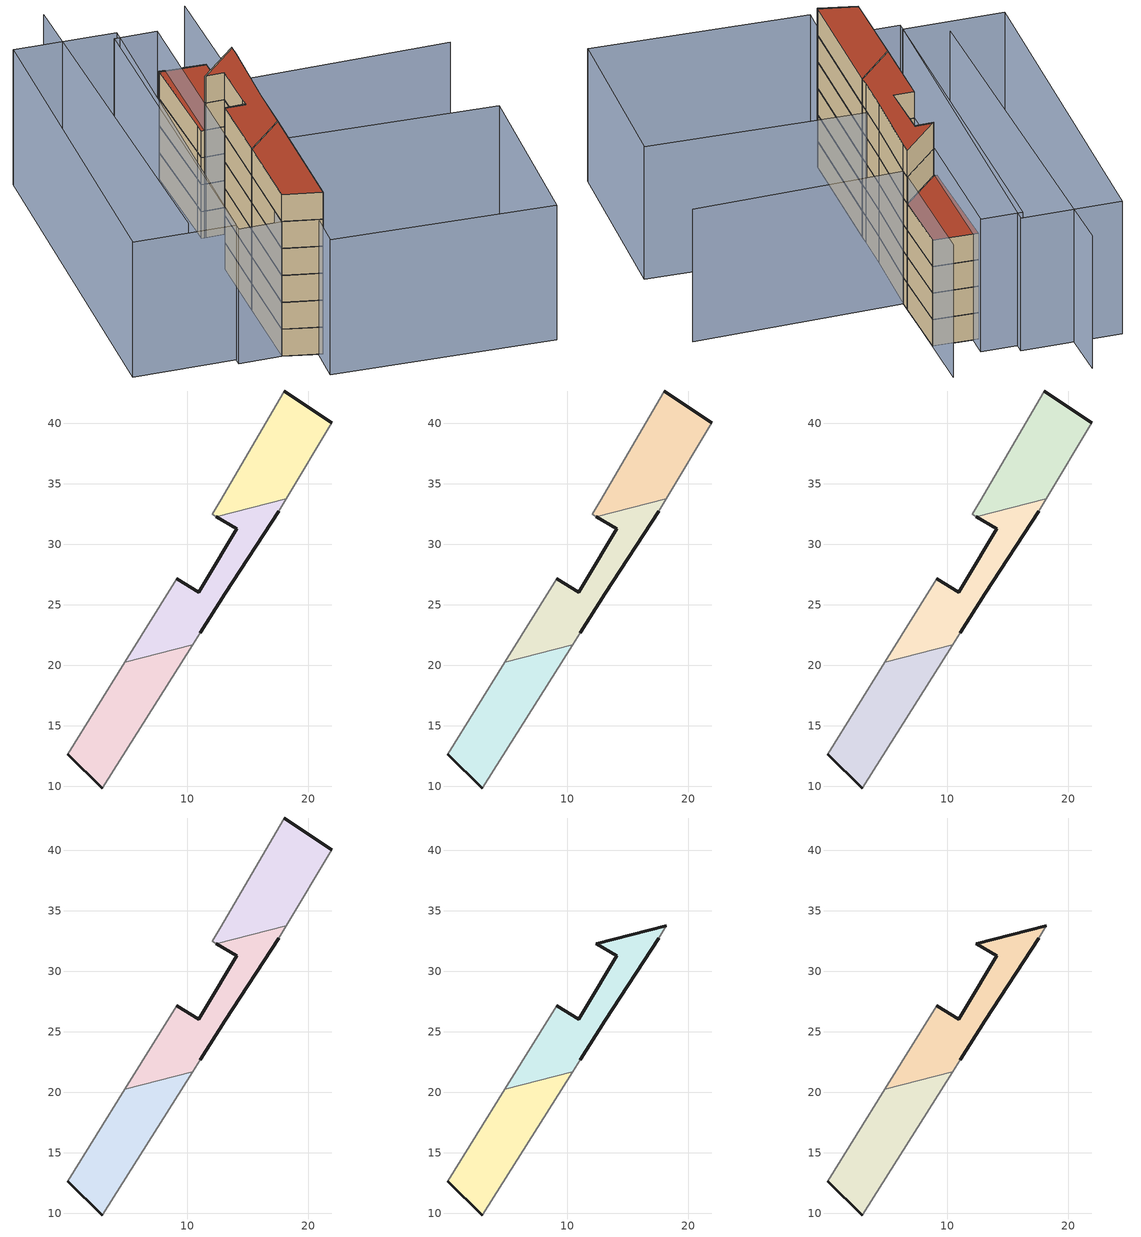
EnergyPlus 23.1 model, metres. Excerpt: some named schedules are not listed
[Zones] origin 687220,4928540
e83cf6e7be845eeb_F0_dwelling_0
 floor ground (EU_floor_Construction): 2.99,9.88 10.44,21.69 4.85,20.28 0.13,12.66 z0
 wall outside (EU_wall_Construction): 2.99,9.88 0.13,12.66 z0:3
 wall adiabatic (EU_wall_Construction): 10.44,21.69 2.99,9.88 / 0.13,12.66 4.85,20.28 z0:3
 wall to e83cf6e7be845eeb_F0_dwelling_1 (EU_wall_Construction): 4.85,20.28 10.44,21.69 z0:3
e83cf6e7be845eeb_F0_dwelling_1
 floor ground (EU_floor_Construction): 11.07,22.7 13.12,25.97 17.56,32.72 18.18,33.77 12.38,32.3 14.07,31.29 11.43,26.87 10.93,26.04 9.12,27.17 4.85,20.28 10.44,21.69 z0
 wall outside (EU_wall_Construction): 17.56,32.72 13.12,25.97 11.07,22.7 / 9.12,27.17 10.93,26.04 11.43,26.87 14.07,31.29 12.38,32.3 z0:3
 wall adiabatic (EU_wall_Construction): 18.18,33.77 17.56,32.72 / 11.07,22.7 10.44,21.69 / 4.85,20.28 9.12,27.17 z0:3
 wall to e83cf6e7be845eeb_F0_dwelling_2 (EU_wall_Construction): 12.38,32.3 18.18,33.77 z0:3
e83cf6e7be845eeb_F0_dwelling_2
 floor ground (EU_floor_Construction): 18.18,33.77 21.93,40.07 18.02,42.67 12.68,33.5 12.07,32.49 12.38,32.3 z0
 wall outside (EU_wall_Construction): 18.02,42.67 21.93,40.07 z0:3
 wall adiabatic (EU_wall_Construction): 21.93,40.07 18.18,33.77 / 12.38,32.3 12.07,32.49 12.68,33.5 18.02,42.67 z0:3
e83cf6e7be845eeb_F1_dwelling_0
 floor to e83cf6e7be845eeb_F0_dwelling_0 (EU_floor_Construction): 2.99,9.88 10.44,21.69 4.85,20.28 0.13,12.66 z3
 wall outside (EU_wall_Construction): 2.99,9.88 0.13,12.66 z3:6
 wall adiabatic (EU_wall_Construction): 10.44,21.69 2.99,9.88 / 0.13,12.66 4.85,20.28 z3:6
 wall to e83cf6e7be845eeb_F1_dwelling_1 (EU_wall_Construction): 4.85,20.28 10.44,21.69 z3:6
e83cf6e7be845eeb_F1_dwelling_1
 floor to e83cf6e7be845eeb_F0_dwelling_1 (EU_floor_Construction): 11.07,22.7 13.12,25.97 17.56,32.72 18.18,33.77 12.38,32.3 14.07,31.29 11.43,26.87 10.93,26.04 9.12,27.17 4.85,20.28 10.44,21.69 z3
 wall outside (EU_wall_Construction): 17.56,32.72 13.12,25.97 11.07,22.7 / 9.12,27.17 10.93,26.04 11.43,26.87 14.07,31.29 12.38,32.3 z3:6
 wall adiabatic (EU_wall_Construction): 18.18,33.77 17.56,32.72 / 11.07,22.7 10.44,21.69 / 4.85,20.28 9.12,27.17 z3:6
 wall to e83cf6e7be845eeb_F1_dwelling_2 (EU_wall_Construction): 12.38,32.3 18.18,33.77 z3:6
e83cf6e7be845eeb_F1_dwelling_2
 floor to e83cf6e7be845eeb_F0_dwelling_2 (EU_floor_Construction): 18.18,33.77 21.93,40.07 18.02,42.67 12.68,33.5 12.07,32.49 12.38,32.3 z3
 wall outside (EU_wall_Construction): 18.02,42.67 21.93,40.07 z3:6
 wall adiabatic (EU_wall_Construction): 21.93,40.07 18.18,33.77 / 12.38,32.3 12.07,32.49 12.68,33.5 18.02,42.67 z3:6
e83cf6e7be845eeb_F2_dwelling_0
 floor to e83cf6e7be845eeb_F1_dwelling_0 (EU_floor_Construction): 2.99,9.88 10.44,21.69 4.85,20.28 0.13,12.66 z6
 wall outside (EU_wall_Construction): 2.99,9.88 0.13,12.66 z6:9
 wall adiabatic (EU_wall_Construction): 10.44,21.69 2.99,9.88 / 0.13,12.66 4.85,20.28 z6:9
 wall to e83cf6e7be845eeb_F2_dwelling_1 (EU_wall_Construction): 4.85,20.28 10.44,21.69 z6:9
e83cf6e7be845eeb_F2_dwelling_1
 floor to e83cf6e7be845eeb_F1_dwelling_1 (EU_floor_Construction): 11.07,22.7 13.12,25.97 17.56,32.72 18.18,33.77 12.38,32.3 14.07,31.29 11.43,26.87 10.93,26.04 9.12,27.17 4.85,20.28 10.44,21.69 z6
 wall outside (EU_wall_Construction): 17.56,32.72 13.12,25.97 11.07,22.7 / 9.12,27.17 10.93,26.04 11.43,26.87 14.07,31.29 12.38,32.3 z6:9
 wall adiabatic (EU_wall_Construction): 18.18,33.77 17.56,32.72 / 11.07,22.7 10.44,21.69 / 4.85,20.28 9.12,27.17 z6:9
 wall to e83cf6e7be845eeb_F2_dwelling_2 (EU_wall_Construction): 12.38,32.3 18.18,33.77 z6:9
e83cf6e7be845eeb_F2_dwelling_2
 floor to e83cf6e7be845eeb_F1_dwelling_2 (EU_floor_Construction): 18.18,33.77 21.93,40.07 18.02,42.67 12.68,33.5 12.07,32.49 12.38,32.3 z6
 wall outside (EU_wall_Construction): 18.02,42.67 21.93,40.07 z6:9
 wall adiabatic (EU_wall_Construction): 21.93,40.07 18.18,33.77 / 12.38,32.3 12.07,32.49 12.68,33.5 18.02,42.67 z6:9
e83cf6e7be845eeb_F3_dwelling_0
 floor to e83cf6e7be845eeb_F2_dwelling_0 (EU_floor_Construction): 2.99,9.88 10.44,21.69 4.85,20.28 0.13,12.66 z9
 wall outside (EU_wall_Construction): 2.99,9.88 0.13,12.66 z9:12
 wall adiabatic (EU_wall_Construction): 10.44,21.69 2.99,9.88 / 0.13,12.66 4.85,20.28 z9:12
 wall to e83cf6e7be845eeb_F3_dwelling_1 (EU_wall_Construction): 4.85,20.28 10.44,21.69 z9:12
e83cf6e7be845eeb_F3_dwelling_1
 floor to e83cf6e7be845eeb_F2_dwelling_1 (EU_floor_Construction): 11.07,22.7 13.12,25.97 17.56,32.72 18.18,33.77 12.38,32.3 14.07,31.29 11.43,26.87 10.93,26.04 9.12,27.17 4.85,20.28 10.44,21.69 z9
 wall outside (EU_wall_Construction): 17.56,32.72 13.12,25.97 11.07,22.7 / 9.12,27.17 10.93,26.04 11.43,26.87 14.07,31.29 12.38,32.3 z9:12
 wall adiabatic (EU_wall_Construction): 18.18,33.77 17.56,32.72 / 11.07,22.7 10.44,21.69 / 4.85,20.28 9.12,27.17 z9:12
 wall to e83cf6e7be845eeb_F3_dwelling_2 (EU_wall_Construction): 12.38,32.3 18.18,33.77 z9:12
e83cf6e7be845eeb_F3_dwelling_2
 floor to e83cf6e7be845eeb_F2_dwelling_2 (EU_floor_Construction): 18.18,33.77 21.93,40.07 18.02,42.67 12.68,33.5 12.07,32.49 12.38,32.3 z9
 wall outside (EU_wall_Construction): 18.02,42.67 21.93,40.07 z9:12
 wall adiabatic (EU_wall_Construction): 21.93,40.07 18.18,33.77 / 12.38,32.3 12.07,32.49 12.68,33.5 18.02,42.67 z9:12
 roof outside (EU_roof_Construction): 21.93,40.07 18.18,33.77 12.38,32.3 12.07,32.49 12.68,33.5 18.02,42.67 z12
e83cf6e7be845eeb_F4_dwelling_0
 floor to e83cf6e7be845eeb_F3_dwelling_0 (EU_floor_Construction): 2.99,9.88 10.44,21.69 4.85,20.28 0.13,12.66 z12
 wall outside (EU_wall_Construction): 2.99,9.88 0.13,12.66 z12:15
 wall adiabatic (EU_wall_Construction): 10.44,21.69 2.99,9.88 / 0.13,12.66 4.85,20.28 z12:15
 wall to e83cf6e7be845eeb_F4_dwelling_1 (EU_wall_Construction): 4.85,20.28 10.44,21.69 z12:15
e83cf6e7be845eeb_F4_dwelling_1
 floor to e83cf6e7be845eeb_F3_dwelling_1 (EU_floor_Construction): 11.07,22.7 13.12,25.97 17.56,32.72 18.18,33.77 12.38,32.3 14.07,31.29 11.43,26.87 10.93,26.04 9.12,27.17 4.85,20.28 10.44,21.69 z12
 wall outside (EU_wall_Construction): 17.56,32.72 13.12,25.97 11.07,22.7 / 9.12,27.17 10.93,26.04 11.43,26.87 14.07,31.29 12.38,32.3 18.18,33.77 z12:15
 wall adiabatic (EU_wall_Construction): 18.18,33.77 17.56,32.72 / 11.07,22.7 10.44,21.69 / 4.85,20.28 9.12,27.17 z12:15
e83cf6e7be845eeb_F5_dwelling_0
 floor to e83cf6e7be845eeb_F4_dwelling_0 (EU_floor_Construction): 2.99,9.88 10.44,21.69 4.85,20.28 0.13,12.66 z15
 wall outside (EU_wall_Construction): 2.99,9.88 0.13,12.66 z15:18
 wall adiabatic (EU_wall_Construction): 10.44,21.69 2.99,9.88 / 0.13,12.66 4.85,20.28 z15:18
 wall to e83cf6e7be845eeb_F5_dwelling_1 (EU_wall_Construction): 4.85,20.28 10.44,21.69 z15:18
 roof outside (EU_roof_Construction): 10.44,21.69 2.99,9.88 0.13,12.66 4.85,20.28 z18
e83cf6e7be845eeb_F5_dwelling_1
 floor to e83cf6e7be845eeb_F4_dwelling_1 (EU_floor_Construction): 11.07,22.7 13.12,25.97 17.56,32.72 18.18,33.77 12.38,32.3 14.07,31.29 11.43,26.87 10.93,26.04 9.12,27.17 4.85,20.28 10.44,21.69 z15
 wall outside (EU_wall_Construction): 17.56,32.72 13.12,25.97 11.07,22.7 / 9.12,27.17 10.93,26.04 11.43,26.87 14.07,31.29 12.38,32.3 18.18,33.77 z15:18
 wall adiabatic (EU_wall_Construction): 18.18,33.77 17.56,32.72 / 11.07,22.7 10.44,21.69 / 4.85,20.28 9.12,27.17 z15:18
 roof outside (EU_roof_Construction): 18.18,33.77 17.56,32.72 13.12,25.97 11.07,22.7 10.44,21.69 4.85,20.28 9.12,27.17 10.93,26.04 11.43,26.87 14.07,31.29 12.38,32.3 z18
shading: 15.22,54.65 -5.75,19.36 / 36.08,21.56 17.51,32.75 / 17.51,32.75 25.1,45.32 / 19.76,44.36 0.13,12.66 / 0.13,12.66 -3.53,14.92 / -3.53,14.92 16.1,46.62 / 16.1,46.62 19.76,44.36 / 29.99,10.39 19.26,-5.64 / 19.26,-5.64 0.5,6.93 / 0.5,6.93 11.24,22.95 / 11.24,22.95 29.99,10.39 / 17.1,47.17 -3.13,15.57 / -3.13,15.57 -11.87,21.16 / -11.87,21.16 8.36,52.77 / 8.36,52.77 17.1,47.17 z0:15
[Building]
EU S2 Campaign: North Axis=0; Terrain=City; Solar Distribution=FullExterior
[Site:Location]
Bologna: Latitude=44.5; Longitude=11.25; Time Zone=1; Elevation=37
[SizingPeriod:WeatherFileDays]
AnnualSizingPeriod: Begin Month=1; Begin Day of Month=1; End Month=12; End Day of Month=31; Day of Week for Start Day=Monday; Use Weather File Daylight Saving Period=No; Use Weather File Rain and Snow Indicators=No
[MATERIAL]
EU_InternalMass_Material: Roughness=MediumRough; Thickness=0.1; Conductivity=1; Density=1800; Specific Heat=900; Thermal Absorptance=0.9; Solar Absorptance=0.7; Visible Absorptance=0.7
[MATERIAL:NOMASS] Roughness=MediumRough; Thermal Absorptance=0.9; Solar Absorptance=0.7; Visible Absorptance=0.7
Name | Thermal Resistance
EU_wall_NoMass | 0.905828
EU_roof_NoMass | 0.37593
EU_floor_NoMass | 0.67114
[CONSTRUCTION]
EU_wall_Construction: EU_wall_NoMass
EU_roof_Construction: EU_roof_NoMass
EU_floor_Construction: EU_floor_NoMass
EU_InternalMass_Construction: EU_InternalMass_Material
[ZONE] Type=1; Multiplier=1; Ceiling Height=autocalculate; Floor Area=autocalculate; Part of Total Floor Area=Yes
Name | Volume
e83cf6e7be845eeb_F0_dwelling_0; e83cf6e7be845eeb_F1_dwelling_0; e83cf6e7be845eeb_F2_dwelling_0; e83cf6e7be845eeb_F3_dwelling_0; e83cf6e7be845eeb_F4_dwelling_0; e83cf6e7be845eeb_F5_dwelling_0 | 135.653
e83cf6e7be845eeb_F0_dwelling_1 | 135.645
e83cf6e7be845eeb_F1_dwelling_1; e83cf6e7be845eeb_F2_dwelling_1; e83cf6e7be845eeb_F3_dwelling_1; e83cf6e7be845eeb_F4_dwelling_1; e83cf6e7be845eeb_F5_dwelling_1 | 135.643
e83cf6e7be845eeb_F0_dwelling_2 | 135.638
e83cf6e7be845eeb_F1_dwelling_2; e83cf6e7be845eeb_F2_dwelling_2; e83cf6e7be845eeb_F3_dwelling_2 | 135.639
[INTERNALMASS] Construction=EU_InternalMass_Construction
Name | Zone or ZoneList | Surface Area
e83cf6e7be845eeb_F0_dwelling_0_EU_InternalMass | e83cf6e7be845eeb_F0_dwelling_0 | 45.2179
e83cf6e7be845eeb_F0_dwelling_1_EU_InternalMass | e83cf6e7be845eeb_F0_dwelling_1 | 45.2148
e83cf6e7be845eeb_F0_dwelling_2_EU_InternalMass | e83cf6e7be845eeb_F0_dwelling_2 | 45.213
e83cf6e7be845eeb_F1_dwelling_0_EU_InternalMass | e83cf6e7be845eeb_F1_dwelling_0 | 45.2179
e83cf6e7be845eeb_F1_dwelling_1_EU_InternalMass | e83cf6e7be845eeb_F1_dwelling_1 | 45.2148
e83cf6e7be845eeb_F1_dwelling_2_EU_InternalMass | e83cf6e7be845eeb_F1_dwelling_2 | 45.213
e83cf6e7be845eeb_F2_dwelling_0_EU_InternalMass | e83cf6e7be845eeb_F2_dwelling_0 | 45.2179
e83cf6e7be845eeb_F2_dwelling_1_EU_InternalMass | e83cf6e7be845eeb_F2_dwelling_1 | 45.2148
e83cf6e7be845eeb_F2_dwelling_2_EU_InternalMass | e83cf6e7be845eeb_F2_dwelling_2 | 45.213
e83cf6e7be845eeb_F3_dwelling_0_EU_InternalMass | e83cf6e7be845eeb_F3_dwelling_0 | 45.2179
e83cf6e7be845eeb_F3_dwelling_1_EU_InternalMass | e83cf6e7be845eeb_F3_dwelling_1 | 45.2148
e83cf6e7be845eeb_F3_dwelling_2_EU_InternalMass | e83cf6e7be845eeb_F3_dwelling_2 | 45.213
e83cf6e7be845eeb_F4_dwelling_0_EU_InternalMass | e83cf6e7be845eeb_F4_dwelling_0 | 67.8204
e83cf6e7be845eeb_F4_dwelling_1_EU_InternalMass | e83cf6e7be845eeb_F4_dwelling_1 | 67.821
e83cf6e7be845eeb_F5_dwelling_0_EU_InternalMass | e83cf6e7be845eeb_F5_dwelling_0 | 67.8204
e83cf6e7be845eeb_F5_dwelling_1_EU_InternalMass | e83cf6e7be845eeb_F5_dwelling_1 | 67.821
[OTHEREQUIPMENT] Fuel Type=Electricity; Design Level Calculation Method=Watts/Area; Power per Zone Floor Area=1; Fraction Latent=0; Fraction Radiant=0; Fraction Lost=0; Carbon Dioxide Generation Rate=0; EndUse Subcategory=EU_Step8_InternalGains
Name | Zone or ZoneList or Space or SpaceList | Schedule
EU_Step8_InternalGain_e83cf6e7be845eeb_F0_dwelling_0_f000 | e83cf6e7be845eeb_F0_dwelling_0 | EU_Step8_GainSchedule_e83cf6e7be845eeb_F0_dwelling_0_f000
EU_Step8_InternalGain_e83cf6e7be845eeb_F0_dwelling_1_f000 | e83cf6e7be845eeb_F0_dwelling_1 | EU_Step8_GainSchedule_e83cf6e7be845eeb_F0_dwelling_1_f000
EU_Step8_InternalGain_e83cf6e7be845eeb_F0_dwelling_2_f000 | e83cf6e7be845eeb_F0_dwelling_2 | EU_Step8_GainSchedule_e83cf6e7be845eeb_F0_dwelling_2_f000
EU_Step8_InternalGain_e83cf6e7be845eeb_F1_dwelling_0_f000 | e83cf6e7be845eeb_F1_dwelling_0 | EU_Step8_GainSchedule_e83cf6e7be845eeb_F1_dwelling_0_f000
EU_Step8_InternalGain_e83cf6e7be845eeb_F1_dwelling_1_f000 | e83cf6e7be845eeb_F1_dwelling_1 | EU_Step8_GainSchedule_e83cf6e7be845eeb_F1_dwelling_1_f000
EU_Step8_InternalGain_e83cf6e7be845eeb_F1_dwelling_2_f000 | e83cf6e7be845eeb_F1_dwelling_2 | EU_Step8_GainSchedule_e83cf6e7be845eeb_F1_dwelling_2_f000
EU_Step8_InternalGain_e83cf6e7be845eeb_F2_dwelling_0_f000 | e83cf6e7be845eeb_F2_dwelling_0 | EU_Step8_GainSchedule_e83cf6e7be845eeb_F2_dwelling_0_f000
EU_Step8_InternalGain_e83cf6e7be845eeb_F2_dwelling_1_f000 | e83cf6e7be845eeb_F2_dwelling_1 | EU_Step8_GainSchedule_e83cf6e7be845eeb_F2_dwelling_1_f000
EU_Step8_InternalGain_e83cf6e7be845eeb_F2_dwelling_2_f000 | e83cf6e7be845eeb_F2_dwelling_2 | EU_Step8_GainSchedule_e83cf6e7be845eeb_F2_dwelling_2_f000
EU_Step8_InternalGain_e83cf6e7be845eeb_F3_dwelling_0_f000 | e83cf6e7be845eeb_F3_dwelling_0 | EU_Step8_GainSchedule_e83cf6e7be845eeb_F3_dwelling_0_f000
EU_Step8_InternalGain_e83cf6e7be845eeb_F3_dwelling_1_f000 | e83cf6e7be845eeb_F3_dwelling_1 | EU_Step8_GainSchedule_e83cf6e7be845eeb_F3_dwelling_1_f000
EU_Step8_InternalGain_e83cf6e7be845eeb_F3_dwelling_2_f000 | e83cf6e7be845eeb_F3_dwelling_2 | EU_Step8_GainSchedule_e83cf6e7be845eeb_F3_dwelling_2_f000
EU_Step8_InternalGain_e83cf6e7be845eeb_F4_dwelling_0_f000 | e83cf6e7be845eeb_F4_dwelling_0 | EU_Step8_GainSchedule_e83cf6e7be845eeb_F4_dwelling_0_f000
EU_Step8_InternalGain_e83cf6e7be845eeb_F4_dwelling_1_f000 | e83cf6e7be845eeb_F4_dwelling_1 | EU_Step8_GainSchedule_e83cf6e7be845eeb_F4_dwelling_1_f000
EU_Step8_InternalGain_e83cf6e7be845eeb_F5_dwelling_0_f000 | e83cf6e7be845eeb_F5_dwelling_0 | EU_Step8_GainSchedule_e83cf6e7be845eeb_F5_dwelling_0_f000
EU_Step8_InternalGain_e83cf6e7be845eeb_F5_dwelling_1_f000 | e83cf6e7be845eeb_F5_dwelling_1 | EU_Step8_GainSchedule_e83cf6e7be845eeb_F5_dwelling_1_f000
[ZONEVENTILATION:DESIGNFLOWRATE] Schedule=EU_AlwaysOn; Design Flow Rate Calculation Method=AirChanges/Hour; Air Changes per Hour=0.73129; Ventilation Type=Natural; Fan Pressure Rise=0; Fan Total Efficiency=1; Constant Term Coefficient=1; Temperature Term Coefficient=0; Velocity Term Coefficient=0; Velocity Squared Term Coefficient=0; Minimum Indoor Temperature=-100; Maximum Indoor Temperature=100; Delta Temperature=-100; Minimum Outdoor Temperature=-100; Maximum Outdoor Temperature=100; Maximum Wind Speed=40
Name | Zone or ZoneList or Space or SpaceList
EU_ConstantAir_e83cf6e7be845eeb_F0_dwelling_0 | e83cf6e7be845eeb_F0_dwelling_0
EU_ConstantAir_e83cf6e7be845eeb_F0_dwelling_1 | e83cf6e7be845eeb_F0_dwelling_1
EU_ConstantAir_e83cf6e7be845eeb_F0_dwelling_2 | e83cf6e7be845eeb_F0_dwelling_2
EU_ConstantAir_e83cf6e7be845eeb_F1_dwelling_0 | e83cf6e7be845eeb_F1_dwelling_0
EU_ConstantAir_e83cf6e7be845eeb_F1_dwelling_1 | e83cf6e7be845eeb_F1_dwelling_1
EU_ConstantAir_e83cf6e7be845eeb_F1_dwelling_2 | e83cf6e7be845eeb_F1_dwelling_2
EU_ConstantAir_e83cf6e7be845eeb_F2_dwelling_0 | e83cf6e7be845eeb_F2_dwelling_0
EU_ConstantAir_e83cf6e7be845eeb_F2_dwelling_1 | e83cf6e7be845eeb_F2_dwelling_1
EU_ConstantAir_e83cf6e7be845eeb_F2_dwelling_2 | e83cf6e7be845eeb_F2_dwelling_2
EU_ConstantAir_e83cf6e7be845eeb_F3_dwelling_0 | e83cf6e7be845eeb_F3_dwelling_0
EU_ConstantAir_e83cf6e7be845eeb_F3_dwelling_1 | e83cf6e7be845eeb_F3_dwelling_1
EU_ConstantAir_e83cf6e7be845eeb_F3_dwelling_2 | e83cf6e7be845eeb_F3_dwelling_2
EU_ConstantAir_e83cf6e7be845eeb_F4_dwelling_0 | e83cf6e7be845eeb_F4_dwelling_0
EU_ConstantAir_e83cf6e7be845eeb_F4_dwelling_1 | e83cf6e7be845eeb_F4_dwelling_1
EU_ConstantAir_e83cf6e7be845eeb_F5_dwelling_0 | e83cf6e7be845eeb_F5_dwelling_0
EU_ConstantAir_e83cf6e7be845eeb_F5_dwelling_1 | e83cf6e7be845eeb_F5_dwelling_1
[HVACTEMPLATE:THERMOSTAT] Constant Heating Setpoint=20; Constant Cooling Setpoint=50
EU_HeatOnly_e83cf6e7be845eeb_F0_dwelling_0; EU_HeatOnly_e83cf6e7be845eeb_F0_dwelling_1; EU_HeatOnly_e83cf6e7be845eeb_F0_dwelling_2; EU_HeatOnly_e83cf6e7be845eeb_F1_dwelling_0; EU_HeatOnly_e83cf6e7be845eeb_F1_dwelling_1; EU_HeatOnly_e83cf6e7be845eeb_F1_dwelling_2; EU_HeatOnly_e83cf6e7be845eeb_F2_dwelling_0; EU_HeatOnly_e83cf6e7be845eeb_F2_dwelling_1; EU_HeatOnly_e83cf6e7be845eeb_F2_dwelling_2; EU_HeatOnly_e83cf6e7be845eeb_F3_dwelling_0; EU_HeatOnly_e83cf6e7be845eeb_F3_dwelling_1; EU_HeatOnly_e83cf6e7be845eeb_F3_dwelling_2; EU_HeatOnly_e83cf6e7be845eeb_F4_dwelling_0; EU_HeatOnly_e83cf6e7be845eeb_F4_dwelling_1; EU_HeatOnly_e83cf6e7be845eeb_F5_dwelling_0; EU_HeatOnly_e83cf6e7be845eeb_F5_dwelling_1
[HVACTEMPLATE:ZONE:IDEALLOADSAIRSYSTEM] System Availability Schedule=EU_AlwaysOn; Maximum Heating Supply Air Temperature=50; Minimum Cooling Supply Air Temperature=13; Maximum Heating Supply Air Humidity Ratio=0.0156; Minimum Cooling Supply Air Humidity Ratio=0.0077; Heating Limit=NoLimit; Cooling Limit=NoLimit; Heating Availability Schedule=EU_AlwaysOn; Cooling Availability Schedule=EU_CoolingOff; Dehumidification Control Type=ConstantSensibleHeatRatio; Cooling Sensible Heat Ratio=0.7; Dehumidification Setpoint=60; Humidification Control Type=None; Humidification Setpoint=30; Outdoor Air Method=None; Outdoor Air Flow Rate per Person=0.00944; Outdoor Air Flow Rate per Zone Floor Area=0; Outdoor Air Flow Rate per Zone=0; Demand Controlled Ventilation Type=None; Outdoor Air Economizer Type=NoEconomizer; Heat Recovery Type=None; Sensible Heat Recovery Effectiveness=0.7; Latent Heat Recovery Effectiveness=0.65
Name | Template Thermostat
e83cf6e7be845eeb_F0_dwelling_0 | EU_HeatOnly_e83cf6e7be845eeb_F0_dwelling_0
e83cf6e7be845eeb_F0_dwelling_1 | EU_HeatOnly_e83cf6e7be845eeb_F0_dwelling_1
e83cf6e7be845eeb_F0_dwelling_2 | EU_HeatOnly_e83cf6e7be845eeb_F0_dwelling_2
e83cf6e7be845eeb_F1_dwelling_0 | EU_HeatOnly_e83cf6e7be845eeb_F1_dwelling_0
